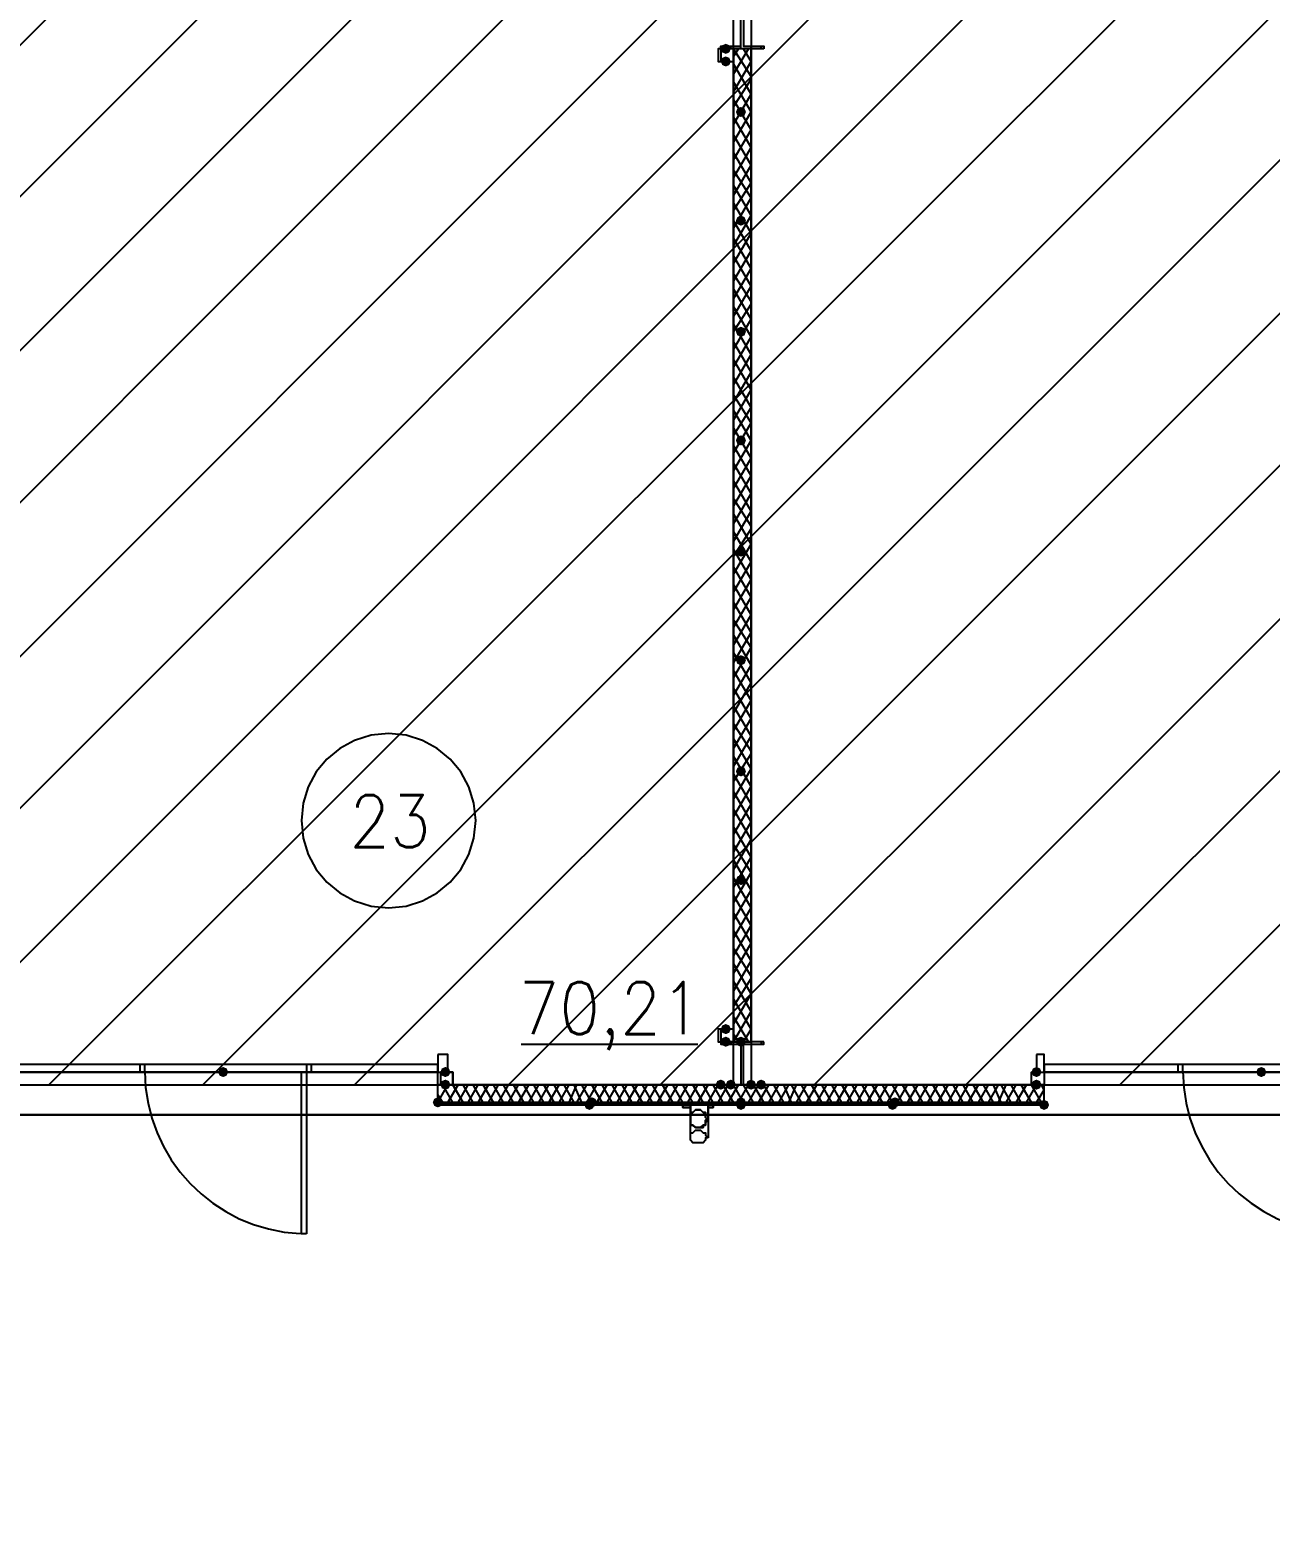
# Model space of a CAD drawing. Header units: millimetres. Extents: x 0 to 420, y 0 to 297.
# Drawn here: x 140.48 to 161.27, y 111.09 to 136.12 of the extents above; entities that cross this region are included whole.
import ezdxf

# ---------------------------------------------------------------- set-up
doc = ezdxf.new("R2010")
doc.units = ezdxf.units.MM
doc.layers.get('0').update_dxf_attribs({"linetype": 'CONTINUOUS'})
doc.styles.get("Standard").update_dxf_attribs({"font": 'STANDARD'})

msp = doc.modelspace()

# ---------------------------------------------------------------- hatches: boundary and pattern name
at = {"true_color": 0x000007}
for points in [[(152.230667, 135.805333), (152.205796, 135.745537), (152.146, 135.720667), (152.086204, 135.745537), (152.061333, 135.805333), (152.086204, 135.865129), (152.146, 135.89), (152.205796, 135.865129)], [(152.230667, 135.593667), (152.205796, 135.533871), (152.146, 135.509), (152.086204, 135.533871), (152.061333, 135.593667), (152.086204, 135.653462), (152.146, 135.678333), (152.205796, 135.653463)], [(152.484667, 134.747), (152.459796, 134.687204), (152.4, 134.662333), (152.340204, 134.687204), (152.315333, 134.747), (152.340204, 134.806796), (152.4, 134.831667), (152.459796, 134.806796)], [(152.484667, 132.926667), (152.459796, 132.866871), (152.4, 132.842), (152.340204, 132.866871), (152.315333, 132.926667), (152.340204, 132.986462), (152.4, 133.011333), (152.459796, 132.986463)], [(152.484667, 131.064), (152.459796, 131.004204), (152.4, 130.979333), (152.340204, 131.004204), (152.315333, 131.064), (152.340204, 131.123796), (152.4, 131.148667), (152.459796, 131.123796)], [(152.484667, 129.243667), (152.459796, 129.183871), (152.4, 129.159), (152.340204, 129.183871), (152.315333, 129.243667), (152.340204, 129.303462), (152.4, 129.328333), (152.459796, 129.303463)], [(152.484667, 127.381), (152.459796, 127.321204), (152.4, 127.296333), (152.340204, 127.321204), (152.315333, 127.381), (152.340204, 127.440796), (152.4, 127.465667), (152.459796, 127.440796)], [(152.484667, 125.560667), (152.459796, 125.500871), (152.4, 125.476), (152.340204, 125.500871), (152.315333, 125.560667), (152.340204, 125.620462), (152.4, 125.645333), (152.459796, 125.620463)], [(152.484667, 123.698), (152.459796, 123.638204), (152.4, 123.613333), (152.340204, 123.638204), (152.315333, 123.698), (152.340204, 123.757796), (152.4, 123.782667), (152.459796, 123.757796)], [(152.484667, 121.877667), (152.459796, 121.817871), (152.4, 121.793), (152.340204, 121.817871), (152.315333, 121.877667), (152.340204, 121.937462), (152.4, 121.962333), (152.459796, 121.937463)], [(152.230667, 119.38), (152.205796, 119.320204), (152.146, 119.295333), (152.086204, 119.320204), (152.061333, 119.38), (152.086204, 119.439796), (152.146, 119.464667), (152.205796, 119.439796)], [(152.230667, 119.168333), (152.205796, 119.108538), (152.146, 119.083667), (152.086204, 119.108538), (152.061333, 119.168333), (152.086204, 119.228129), (152.146, 119.253), (152.205796, 119.228129)], [(152.484667, 119.168333), (152.459796, 119.108538), (152.4, 119.083667), (152.340204, 119.108538), (152.315333, 119.168333), (152.340204, 119.228129), (152.4, 119.253), (152.459796, 119.228129)], [(143.806333, 118.660333), (143.781463, 118.600538), (143.721667, 118.575667), (143.661871, 118.600538), (143.637, 118.660333), (143.661871, 118.720129), (143.721667, 118.745), (143.781462, 118.720129)], [(143.806333, 118.660333), (143.781463, 118.600538), (143.721667, 118.575667), (143.661871, 118.600538), (143.637, 118.660333), (143.661871, 118.720129), (143.721667, 118.745), (143.781462, 118.720129)], [(147.531667, 118.660333), (147.506796, 118.600538), (147.447, 118.575667), (147.387204, 118.600538), (147.362333, 118.660333), (147.387204, 118.720129), (147.447, 118.745), (147.506796, 118.720129)], [(157.437667, 118.660333), (157.412796, 118.600538), (157.353, 118.575667), (157.293204, 118.600538), (157.268333, 118.660333), (157.293204, 118.720129), (157.353, 118.745), (157.412796, 118.720129)], [(161.205333, 118.660333), (161.180462, 118.600538), (161.120667, 118.575667), (161.060871, 118.600538), (161.036, 118.660333), (161.060871, 118.720129), (161.120667, 118.745), (161.180462, 118.720129)], [(161.205333, 118.660333), (161.180462, 118.600538), (161.120667, 118.575667), (161.060871, 118.600538), (161.036, 118.660333), (161.060871, 118.720129), (161.120667, 118.745), (161.180462, 118.720129)], [(147.531667, 118.448667), (147.506796, 118.388871), (147.447, 118.364), (147.387204, 118.388871), (147.362333, 118.448667), (147.387204, 118.508462), (147.447, 118.533333), (147.506796, 118.508463)], [(152.146, 118.448667), (152.121129, 118.388871), (152.061333, 118.364), (152.001538, 118.388871), (151.976667, 118.448667), (152.001537, 118.508462), (152.061333, 118.533333), (152.121129, 118.508463)], [(152.315333, 118.448667), (152.290462, 118.388871), (152.230667, 118.364), (152.170871, 118.388871), (152.146, 118.448667), (152.170871, 118.508462), (152.230667, 118.533333), (152.290462, 118.508463)], [(152.654, 118.448667), (152.629129, 118.388871), (152.569333, 118.364), (152.509538, 118.388871), (152.484667, 118.448667), (152.509537, 118.508462), (152.569333, 118.533333), (152.629129, 118.508463)], [(152.823333, 118.448667), (152.798463, 118.388871), (152.738667, 118.364), (152.678871, 118.388871), (152.654, 118.448667), (152.678871, 118.508462), (152.738667, 118.533333), (152.798462, 118.508463)], [(157.437667, 118.448667), (157.412796, 118.388871), (157.353, 118.364), (157.293204, 118.388871), (157.268333, 118.448667), (157.293204, 118.508462), (157.353, 118.533333), (157.412796, 118.508463)]]:
    msp.add_hatch(color=0, dxfattribs=at).paths.add_polyline_path(points, flags=0)
at = {"true_color": 0x0000fe}
for points in [[(147.404667, 118.152333), (147.379796, 118.092537), (147.32, 118.067667), (147.260204, 118.092537), (147.235333, 118.152333), (147.260204, 118.212129), (147.32, 118.237), (147.379796, 118.212129)], [(149.944667, 118.11), (149.919796, 118.050204), (149.86, 118.025333), (149.800204, 118.050204), (149.775333, 118.11), (149.800204, 118.169796), (149.86, 118.194667), (149.919796, 118.169796)], [(149.987, 118.152333), (149.962129, 118.092537), (149.902333, 118.067667), (149.842538, 118.092537), (149.817667, 118.152333), (149.842537, 118.212129), (149.902333, 118.237), (149.962129, 118.212129)], [(152.484667, 118.152333), (152.459796, 118.092537), (152.4, 118.067667), (152.340204, 118.092537), (152.315333, 118.152333), (152.340204, 118.212129), (152.4, 118.237), (152.459796, 118.212129)], [(152.484667, 118.152333), (152.459796, 118.092537), (152.4, 118.067667), (152.340204, 118.092537), (152.315333, 118.152333), (152.340204, 118.212129), (152.4, 118.237), (152.459796, 118.212129)], [(152.484667, 118.11), (152.459796, 118.050204), (152.4, 118.025333), (152.340204, 118.050204), (152.315333, 118.11), (152.340204, 118.169796), (152.4, 118.194667), (152.459796, 118.169796)], [(152.484667, 118.11), (152.459796, 118.050204), (152.4, 118.025333), (152.340204, 118.050204), (152.315333, 118.11), (152.340204, 118.169796), (152.4, 118.194667), (152.459796, 118.169796)], [(155.024667, 118.11), (154.999796, 118.050204), (154.94, 118.025333), (154.880204, 118.050204), (154.855333, 118.11), (154.880204, 118.169796), (154.94, 118.194667), (154.999796, 118.169796)], [(155.067, 118.152333), (155.042129, 118.092537), (154.982333, 118.067667), (154.922538, 118.092537), (154.897667, 118.152333), (154.922537, 118.212129), (154.982333, 118.237), (155.042129, 118.212129)], [(157.564667, 118.11), (157.539796, 118.050204), (157.48, 118.025333), (157.420204, 118.050204), (157.395333, 118.11), (157.420204, 118.169796), (157.48, 118.194667), (157.539796, 118.169796)]]:
    msp.add_hatch(color=0, dxfattribs=at).paths.add_polyline_path(points, flags=0)
at = {"true_color": 0x000007}
h = msp.add_hatch(color=0, dxfattribs=at)
h.paths.add_polyline_path([(152.4, 118.152333), (147.32, 118.152333), (152.4, 118.11)], flags=0)
h.paths.add_polyline_path([(147.32, 118.152333), (152.4, 118.11), (147.32, 118.11)], flags=0)
h = msp.add_hatch(color=0, dxfattribs=at)
h.paths.add_polyline_path([(157.48, 118.152333), (152.4, 118.152333), (157.48, 118.11)], flags=0)
h.paths.add_polyline_path([(152.4, 118.152333), (157.48, 118.11), (152.4, 118.11)], flags=0)

# ---------------------------------------------------------------- linework, layer by layer
at = {"color": 0, "true_color": 0x000007}
for points in [[(105.156, 117.940667), (390.990667, 117.940667), (390.990667, 235.627333), (105.156, 235.627333)], [(152.273, 118.448667), (152.273, 152.908), (148.59, 152.908), (135.382, 152.908), (135.170333, 152.908), (135.170333, 118.448667)], [(152.781, 152.908), (152.569333, 152.908), (152.569333, 118.448667), (169.672, 118.448667), (169.672, 152.908), (165.946667, 152.908)], [(152.781, 135.805333), (152.061333, 135.805333), (152.061333, 135.847667), (152.4, 135.847667), (152.4, 136.525), (152.061333, 136.525), (152.061333, 136.567333), (152.781, 136.567333), (152.781, 136.525), (152.442333, 136.525), (152.442333, 135.847667), (152.781, 135.847667)], [(152.273, 135.805333), (152.061333, 135.805333), (152.061333, 135.593667), (152.273, 135.593667), (152.273, 135.805333), (152.019, 135.805333), (152.019, 135.593667), (152.273, 135.593667)], [(152.273, 135.805333), (152.273, 119.168333), (152.569333, 119.168333), (152.569333, 135.805333)], [(152.273, 119.38), (152.061333, 119.38), (152.061333, 119.168333), (152.273, 119.168333), (152.273, 119.38), (152.019, 119.38), (152.019, 119.168333), (152.273, 119.168333)], [(147.32, 118.956667), (147.32, 118.660333), (147.489333, 118.660333), (147.489333, 118.956667)], [(152.781, 119.168333), (152.061333, 119.168333), (152.061333, 119.126), (152.4, 119.126), (152.4, 118.448667), (152.061333, 118.448667), (152.781, 118.448667), (152.442333, 118.448667), (152.442333, 119.126), (152.781, 119.126)], [(157.353, 118.956667), (157.353, 118.660333), (157.48, 118.660333), (157.48, 118.956667)], [(140.081, 118.660333), (147.32, 118.660333), (147.32, 118.787333), (140.081, 118.787333)], [(142.324667, 118.660333), (142.409333, 118.660333), (142.409333, 118.787333), (142.324667, 118.787333)], [(145.118667, 118.660333), (145.203333, 118.660333), (145.203333, 118.787333), (145.118667, 118.787333)], [(157.48, 118.660333), (164.719, 118.660333), (164.719, 118.787333), (157.48, 118.787333)], [(159.723667, 118.660333), (159.808333, 118.660333), (159.808333, 118.787333), (159.723667, 118.787333)], [(145.118667, 115.951), (145.034, 115.951), (145.034, 118.660333), (145.118667, 118.660333)], [(147.32, 118.660333), (147.574, 118.660333), (147.574, 118.448667), (147.32, 118.448667)], [(147.362333, 118.660333), (147.362333, 118.448667), (147.574, 118.448667), (147.574, 118.660333)], [(157.268333, 118.660333), (157.48, 118.660333), (157.48, 118.448667), (157.268333, 118.448667), (157.268333, 118.660333), (157.48, 118.660333), (157.48, 118.448667), (157.268333, 118.448667)], [(117.263333, 109.304667), (378.883333, 109.304667), (378.883333, 117.940667), (117.263333, 117.940667)], [(152.4, 118.152333), (147.32, 118.152333), (152.4, 118.11)], [(147.32, 118.152333), (152.4, 118.11), (147.32, 118.11)], [(147.32, 118.11), (152.4, 118.11), (152.4, 118.152333), (147.32, 118.152333)], [(147.32, 118.11), (152.4, 118.11), (152.4, 118.152333), (147.32, 118.152333)], [(151.934333, 118.11), (151.934333, 118.067667), (151.849667, 118.067667), (151.849667, 117.856), (151.807333, 117.813667), (151.807333, 117.771333), (151.765, 117.771333), (151.765, 117.729), (151.722667, 117.729), (151.680333, 117.729), (151.638, 117.729), (151.595667, 117.771333), (151.553333, 117.771333), (151.553333, 117.813667), (151.553333, 117.856), (151.553333, 118.067667), (151.426333, 118.067667), (151.426333, 118.11), (151.553333, 118.11), (151.553333, 117.856), (151.553333, 117.813667), (151.553333, 117.771333), (151.595667, 117.771333), (151.638, 117.729), (151.680333, 117.729), (151.722667, 117.729), (151.765, 117.771333), (151.807333, 117.771333), (151.807333, 117.813667), (151.807333, 117.856), (151.849667, 117.856), (151.849667, 118.11), (151.934333, 118.11), (151.934333, 118.067667), (151.849667, 118.067667), (151.849667, 117.856), (151.807333, 117.813667), (151.807333, 117.771333), (151.765, 117.771333), (151.765, 117.729), (151.722667, 117.729), (151.680333, 117.729), (151.638, 117.729), (151.595667, 117.771333), (151.553333, 117.771333), (151.553333, 117.813667), (151.553333, 117.856), (151.553333, 118.067667), (151.426333, 118.067667), (151.426333, 118.11), (151.553333, 118.11), (151.553333, 117.856), (151.553333, 117.813667), (151.553333, 117.771333), (151.595667, 117.771333), (151.638, 117.729), (151.680333, 117.729), (151.722667, 117.729), (151.765, 117.771333), (151.807333, 117.771333), (151.807333, 117.813667), (151.807333, 117.856), (151.849667, 117.856), (151.849667, 118.11), (151.934333, 118.11), (151.849667, 118.11), (151.849667, 117.856), (151.807333, 117.856), (151.807333, 117.813667), (151.807333, 117.771333), (151.765, 117.771333), (151.722667, 117.729), (151.680333, 117.729), (151.638, 117.729), (151.595667, 117.771333), (151.553333, 117.771333), (151.553333, 117.813667), (151.553333, 117.856), (151.553333, 118.11), (151.426333, 118.11), (151.426333, 118.067667), (151.553333, 118.067667), (151.553333, 117.856), (151.553333, 117.813667), (151.553333, 117.771333), (151.595667, 117.771333), (151.638, 117.729), (151.680333, 117.729), (151.722667, 117.729), (151.765, 117.729), (151.765, 117.771333), (151.807333, 117.771333), (151.807333, 117.813667), (151.849667, 117.856), (151.849667, 118.067667), (151.934333, 118.067667)], [(151.849667, 117.856), (151.807333, 117.898333), (151.807333, 117.940667), (151.807333, 117.983), (151.765, 117.983), (151.722667, 118.025333), (151.680333, 118.025333), (151.638, 118.025333), (151.595667, 117.983), (151.553333, 117.983), (151.553333, 117.940667), (151.553333, 117.898333), (151.553333, 117.856), (151.553333, 117.813667), (151.553333, 117.771333), (151.595667, 117.771333), (151.638, 117.729), (151.680333, 117.729), (151.722667, 117.729), (151.765, 117.771333), (151.807333, 117.771333), (151.807333, 117.813667), (151.807333, 117.856), (151.849667, 117.856), (151.807333, 117.856), (151.807333, 117.813667), (151.807333, 117.771333), (151.765, 117.771333), (151.722667, 117.729), (151.680333, 117.729), (151.638, 117.729), (151.595667, 117.771333), (151.553333, 117.771333), (151.553333, 117.813667), (151.553333, 117.856), (151.553333, 117.898333), (151.553333, 117.940667), (151.553333, 117.983), (151.595667, 117.983), (151.638, 118.025333), (151.680333, 118.025333), (151.722667, 118.025333), (151.765, 117.983), (151.807333, 117.983), (151.807333, 117.940667), (151.807333, 117.898333)], [(151.553333, 117.856), (151.553333, 117.898333), (151.553333, 117.940667), (151.553333, 117.983), (151.595667, 117.983), (151.638, 118.025333), (151.680333, 118.025333), (151.722667, 118.025333), (151.765, 117.983), (151.807333, 117.983), (151.807333, 117.940667), (151.807333, 117.898333), (151.849667, 117.856), (151.807333, 117.856), (151.807333, 117.813667), (151.807333, 117.771333), (151.765, 117.771333), (151.722667, 117.729), (151.680333, 117.729), (151.638, 117.729), (151.595667, 117.771333), (151.553333, 117.771333), (151.553333, 117.813667)], [(157.48, 118.152333), (152.4, 118.152333), (157.48, 118.11)], [(152.4, 118.152333), (157.48, 118.11), (152.4, 118.11)], [(157.48, 118.152333), (152.4, 118.152333), (152.4, 118.11), (157.48, 118.11)], [(157.48, 118.152333), (152.4, 118.152333), (152.4, 118.11), (157.48, 118.11)], [(151.849667, 117.559667), (151.807333, 117.559667), (151.807333, 117.517333), (151.765, 117.475), (151.722667, 117.475), (151.680333, 117.475), (151.638, 117.475), (151.595667, 117.475), (151.553333, 117.517333), (151.553333, 117.559667), (151.553333, 117.602), (151.553333, 117.644333), (151.595667, 117.644333), (151.638, 117.686667), (151.680333, 117.686667), (151.722667, 117.686667), (151.765, 117.644333), (151.807333, 117.644333), (151.807333, 117.602)]]:
    msp.add_lwpolyline(points, close=True, dxfattribs=at)
at = {"color": 0, "true_color": 0x000001}
for points in [[(122.893668, 118.448666), (168.825334, 164.380333)], [(125.433668, 118.448666), (171.365334, 164.380333)], [(128.016001, 118.448666), (173.947668, 164.380333)], [(130.556001, 118.448666), (176.487668, 164.380333)], [(133.138334, 118.448666), (179.070001, 164.380333)], [(135.678334, 118.448666), (181.610001, 164.380333)], [(138.260668, 118.448666), (184.192334, 164.380333)], [(140.800668, 118.448666), (186.774668, 164.380333)], [(143.383001, 118.448666), (189.314668, 164.380333)], [(145.923001, 118.448666), (191.897001, 164.380333)], [(148.505334, 118.448666), (194.437001, 164.380333)], [(151.045334, 118.448666), (197.019334, 164.380333)], [(153.627668, 118.448666), (199.559334, 164.380333)], [(156.167668, 118.448666), (202.141668, 164.380333)], [(158.750001, 118.448666), (204.681668, 164.380333)]]:
    msp.add_lwpolyline(points, dxfattribs=at)
at = {"color": 0, "true_color": 0x000007}
for points in [[(152.4, 135.805333), (152.4, 136.567333)], [(152.061333, 135.805333), (152.061333, 135.847667)], [(152.230667, 135.805333), (152.230667, 135.847667)], [(152.273, 135.678333), (152.357667, 135.805333)], [(152.273, 135.382), (152.527, 135.805333)], [(152.569333, 135.339667), (152.273, 135.805333)], [(152.569333, 135.593667), (152.442333, 135.805333)], [(152.569333, 135.805333), (152.569333, 135.847667)], [(152.738667, 135.805333), (152.738667, 135.847667)], [(152.273, 135.085667), (152.569333, 135.593667)], [(152.569333, 135.043333), (152.273, 135.551333)], [(152.273, 134.831667), (152.569333, 135.297333)], [(152.569333, 134.747), (152.273, 135.255)], [(152.273, 134.535333), (152.569333, 135.043333)], [(152.569333, 134.450667), (152.273, 134.958667)], [(152.273, 134.239), (152.569333, 134.747)], [(152.569333, 134.154333), (152.273, 134.662333)], [(152.273, 133.942667), (152.569333, 134.450667)], [(152.569333, 133.858), (152.273, 134.366)], [(152.273, 133.646333), (152.569333, 134.154333)], [(152.569333, 133.561667), (152.273, 134.069667)], [(152.273, 133.35), (152.569333, 133.858)], [(152.569333, 133.307667), (152.273, 133.773333)], [(152.273, 133.096), (152.569333, 133.561667)], [(152.569333, 133.011333), (152.273, 133.519333)], [(152.273, 132.799667), (152.569333, 133.307667)], [(152.569333, 132.715), (152.273, 133.223)], [(152.273, 132.503333), (152.569333, 133.011333)], [(152.569333, 132.418667), (152.273, 132.926667)], [(152.273, 132.207), (152.569333, 132.715)], [(152.569333, 132.122333), (152.273, 132.630333)], [(152.273, 131.910667), (152.569333, 132.418667)], [(152.569333, 131.826), (152.273, 132.334)], [(152.273, 131.614333), (152.569333, 132.122333)], [(152.569333, 131.572), (152.273, 132.037667)], [(152.273, 131.318), (152.569333, 131.826)], [(152.569333, 131.275667), (152.273, 131.783667)], [(152.273, 131.064), (152.569333, 131.529667)], [(152.569333, 130.979333), (152.273, 131.487333)], [(152.273, 130.767667), (152.569333, 131.275667)], [(152.569333, 130.683), (152.273, 131.191)], [(152.273, 130.471333), (152.569333, 130.979333)], [(152.569333, 130.386667), (152.273, 130.894667)], [(152.273, 130.175), (152.569333, 130.683)], [(152.569333, 130.090333), (152.273, 130.598333)], [(152.273, 129.878667), (152.569333, 130.386667)], [(152.569333, 129.794), (152.273, 130.302)], [(152.273, 129.582333), (152.569333, 130.090333)], [(152.569333, 129.54), (152.273, 130.005667)], [(152.273, 129.328333), (152.569333, 129.794)], [(152.569333, 129.243667), (152.273, 129.751667)], [(152.273, 129.032), (152.569333, 129.54)], [(152.569333, 128.947333), (152.273, 129.455333)], [(152.273, 128.735667), (152.569333, 129.243667)], [(152.569333, 128.651), (152.273, 129.159)], [(152.273, 128.439333), (152.569333, 128.947333)], [(152.569333, 128.354667), (152.273, 128.862667)], [(152.273, 128.143), (152.569333, 128.651)], [(152.569333, 128.058333), (152.273, 128.566333)], [(152.273, 127.846667), (152.569333, 128.354667)], [(152.569333, 127.804333), (152.273, 128.27)], [(152.273, 127.550333), (152.569333, 128.058333)], [(152.569333, 127.508), (152.273, 128.016)], [(152.273, 127.296333), (152.569333, 127.762)], [(152.569333, 127.211667), (152.273, 127.719667)], [(152.273, 127), (152.569333, 127.508)], [(152.569333, 126.915333), (152.273, 127.423333)], [(152.273, 126.703667), (152.569333, 127.211667)], [(152.569333, 126.619), (152.273, 127.127)], [(152.273, 126.407333), (152.569333, 126.915333)], [(152.569333, 126.322667), (152.273, 126.830667)], [(152.273, 126.111), (152.569333, 126.619)], [(152.569333, 126.026333), (152.273, 126.534333)], [(152.273, 125.814667), (152.569333, 126.322667)], [(152.569333, 125.772333), (152.273, 126.238)], [(152.273, 125.518333), (152.569333, 126.026333)], [(152.569333, 125.476), (152.273, 125.984)], [(152.273, 125.264333), (152.569333, 125.772333)], [(152.569333, 125.179667), (152.273, 125.687667)], [(152.273, 124.968), (152.569333, 125.476)], [(152.569333, 124.883333), (152.273, 125.391333)], [(152.273, 124.671667), (152.569333, 125.179667)], [(152.569333, 124.587), (152.273, 125.095)], [(152.273, 124.375333), (152.569333, 124.883333)], [(152.569333, 124.290667), (152.273, 124.798667)], [(152.273, 124.079), (152.569333, 124.587)], [(152.569333, 124.036667), (152.273, 124.502333)], [(147.955, 122.8725), (147.925328, 123.166844), (147.840228, 123.440996), (147.705572, 123.689083), (147.527232, 123.905232), (147.311083, 124.083572), (147.062996, 124.218228), (146.788844, 124.303328), (146.4945, 124.333), (146.200156, 124.303328), (145.926004, 124.218228), (145.677917, 124.083572), (145.461768, 123.905232), (145.283428, 123.689083), (145.148772, 123.440996), (145.063672, 123.166844), (145.034, 122.8725)], [(152.273, 123.782667), (152.569333, 124.290667)], [(152.569333, 123.740333), (152.273, 124.248333)], [(152.273, 123.528667), (152.569333, 123.994333)], [(152.569333, 123.444), (152.273, 123.952)], [(152.273, 123.232333), (152.569333, 123.740333)], [(152.569333, 123.147667), (152.273, 123.655667)], [(152.273, 122.936), (152.569333, 123.444)], [(152.569333, 122.851333), (152.273, 123.359333)], [(152.273, 122.639667), (152.569333, 123.147667)], [(152.569333, 122.555), (152.273, 123.063)], [(145.034, 122.8725), (145.063672, 122.578156), (145.148772, 122.304004), (145.283428, 122.055917), (145.461768, 121.839768), (145.677917, 121.661428), (145.926004, 121.526772), (146.200156, 121.441672), (146.4945, 121.412), (146.788844, 121.441672), (147.062996, 121.526772), (147.311083, 121.661428), (147.527232, 121.839768), (147.705572, 122.055917), (147.840228, 122.304004), (147.925328, 122.578156), (147.955, 122.8725)], [(152.273, 122.343333), (152.569333, 122.851333)], [(152.569333, 122.258667), (152.273, 122.766667)], [(152.273, 122.047), (152.569333, 122.555)], [(152.569333, 122.004667), (152.273, 122.470333)], [(152.273, 121.750667), (152.569333, 122.258667)], [(152.569333, 121.708333), (152.273, 122.216333)], [(152.273, 121.496667), (152.569333, 122.004667)], [(152.569333, 121.412), (152.273, 121.92)], [(152.273, 121.200333), (152.569333, 121.708333)], [(152.569333, 121.115667), (152.273, 121.623667)], [(152.273, 120.904), (152.569333, 121.412)], [(152.569333, 120.819333), (152.273, 121.327333)], [(152.273, 120.607667), (152.569333, 121.115667)], [(152.569333, 120.523), (152.273, 121.031)], [(152.273, 120.311333), (152.569333, 120.819333)], [(152.569333, 120.269), (152.273, 120.734667)], [(152.273, 120.015), (152.569333, 120.523)], [(152.569333, 119.972667), (152.273, 120.480667)], [(152.273, 119.761), (152.569333, 120.226667)], [(152.569333, 119.676333), (152.273, 120.184333)], [(152.273, 119.464667), (152.569333, 119.972667)], [(152.569333, 119.38), (152.273, 119.888)], [(152.273, 119.168333), (152.569333, 119.676333)], [(152.527, 119.168333), (152.273, 119.591667)], [(152.357667, 119.168333), (152.273, 119.295333)], [(152.442333, 119.168333), (152.569333, 119.38)], [(148.717, 119.126), (151.680333, 119.126)], [(152.061333, 119.168333), (152.061333, 119.126)], [(152.230667, 119.168333), (152.230667, 119.126)], [(152.4, 119.168333), (152.4, 118.448667)], [(152.569333, 119.168333), (152.569333, 119.126)], [(152.738667, 119.168333), (152.738667, 119.126)], [(143.721667, 118.660333), (140.081, 118.660333), (140.081, 118.533333)], [(140.081, 118.533333), (140.081, 118.448667), (143.721667, 118.448667)], [(142.409355, 118.671289), (142.423511, 118.401895), (142.463139, 118.13985), (142.527021, 117.886424), (142.613942, 117.642888), (142.722685, 117.410509), (142.852034, 117.19056), (143.000774, 116.98431), (143.167687, 116.793028), (143.351559, 116.617985), (143.551173, 116.46045), (143.765312, 116.321694), (143.992761, 116.202987), (144.232303, 116.105597), (144.482723, 116.030797), (144.742804, 115.979854), (145.011331, 115.95404)], [(147.32, 118.533333), (147.32, 118.660333), (143.721667, 118.660333)], [(143.721667, 118.448667), (147.32, 118.448667), (147.32, 118.533333)], [(147.32, 118.152333), (147.489333, 118.448667)], [(147.32, 118.152333), (147.32, 118.448667)], [(147.32, 118.152333), (147.32, 118.448667)], [(147.574, 118.152333), (147.404667, 118.448667)], [(147.489333, 118.152333), (147.658667, 118.448667)], [(157.353, 118.448667), (147.489333, 118.448667)], [(147.743333, 118.152333), (147.574, 118.448667)], [(147.658667, 118.152333), (147.828, 118.448667)], [(147.912667, 118.152333), (147.743333, 118.448667)], [(147.828, 118.152333), (147.997333, 118.448667)], [(148.082, 118.152333), (147.912667, 118.448667)], [(147.997333, 118.152333), (148.166667, 118.448667)], [(148.251333, 118.152333), (148.082, 118.448667)], [(148.166667, 118.152333), (148.336, 118.448667)], [(148.420667, 118.152333), (148.251333, 118.448667)], [(148.336, 118.152333), (148.505333, 118.448667)], [(148.59, 118.152333), (148.420667, 118.448667)], [(148.505333, 118.152333), (148.674667, 118.448667)], [(148.759333, 118.152333), (148.59, 118.448667)], [(148.674667, 118.152333), (148.844, 118.448667)], [(148.928667, 118.152333), (148.759333, 118.448667)], [(148.844, 118.152333), (149.013333, 118.448667)], [(149.098, 118.152333), (148.928667, 118.448667)], [(149.013333, 118.152333), (149.182667, 118.448667)], [(149.267333, 118.152333), (149.098, 118.448667)], [(149.182667, 118.152333), (149.352, 118.448667)], [(149.436667, 118.152333), (149.267333, 118.448667)], [(149.352, 118.152333), (149.521333, 118.448667)], [(149.606, 118.152333), (149.436667, 118.448667)], [(149.521333, 118.152333), (149.648333, 118.448667)], [(149.733, 118.152333), (149.606, 118.448667)], [(149.648333, 118.152333), (149.817667, 118.448667)], [(149.902333, 118.152333), (149.733, 118.448667)], [(149.817667, 118.152333), (149.987, 118.448667)], [(150.071667, 118.152333), (149.902333, 118.448667)], [(149.987, 118.152333), (150.156333, 118.448667)], [(150.241, 118.152333), (150.071667, 118.448667)], [(150.156333, 118.152333), (150.325667, 118.448667)], [(150.410333, 118.152333), (150.241, 118.448667)], [(150.325667, 118.152333), (150.495, 118.448667)], [(150.579667, 118.152333), (150.410333, 118.448667)], [(150.495, 118.152333), (150.664333, 118.448667)], [(150.749, 118.152333), (150.579667, 118.448667)], [(150.664333, 118.152333), (150.833667, 118.448667)], [(150.918333, 118.152333), (150.749, 118.448667)], [(150.833667, 118.152333), (151.003, 118.448667)], [(151.087667, 118.152333), (150.918333, 118.448667)], [(151.003, 118.152333), (151.172333, 118.448667)], [(151.257, 118.152333), (151.087667, 118.448667)], [(151.172333, 118.152333), (151.341667, 118.448667)], [(151.426333, 118.152333), (151.257, 118.448667)], [(151.341667, 118.152333), (151.511, 118.448667)], [(151.595667, 118.152333), (151.426333, 118.448667)], [(151.511, 118.152333), (151.680333, 118.448667)], [(151.765, 118.152333), (151.595667, 118.448667)], [(151.680333, 118.152333), (151.849667, 118.448667)], [(151.934333, 118.152333), (151.765, 118.448667)], [(151.849667, 118.152333), (152.019, 118.448667)], [(152.103667, 118.152333), (151.934333, 118.448667)], [(152.019, 118.152333), (152.188333, 118.448667)], [(152.273, 118.152333), (152.103667, 118.448667)], [(152.188333, 118.152333), (152.357667, 118.448667)], [(152.442333, 118.152333), (152.273, 118.448667)], [(152.357667, 118.152333), (152.527, 118.448667)], [(152.611667, 118.152333), (152.442333, 118.448667)], [(152.527, 118.152333), (152.696333, 118.448667)], [(152.781, 118.152333), (152.611667, 118.448667)], [(152.696333, 118.152333), (152.865667, 118.448667)], [(152.950333, 118.152333), (152.781, 118.448667)], [(152.865667, 118.152333), (153.035, 118.448667)], [(153.119667, 118.152333), (152.950333, 118.448667)], [(153.035, 118.152333), (153.204333, 118.448667)], [(153.246667, 118.152333), (153.119667, 118.448667)], [(153.204333, 118.152333), (153.331333, 118.448667)], [(153.416, 118.152333), (153.246667, 118.448667)], [(153.331333, 118.152333), (153.500667, 118.448667)], [(153.585333, 118.152333), (153.416, 118.448667)], [(153.500667, 118.152333), (153.67, 118.448667)], [(153.754667, 118.152333), (153.585333, 118.448667)], [(153.67, 118.152333), (153.839333, 118.448667)], [(153.924, 118.152333), (153.754667, 118.448667)], [(153.839333, 118.152333), (154.008667, 118.448667)], [(154.093333, 118.152333), (153.924, 118.448667)], [(154.008667, 118.152333), (154.178, 118.448667)], [(154.262667, 118.152333), (154.093333, 118.448667)], [(154.178, 118.152333), (154.347333, 118.448667)], [(154.432, 118.152333), (154.262667, 118.448667)], [(154.347333, 118.152333), (154.516667, 118.448667)], [(154.601333, 118.152333), (154.432, 118.448667)], [(154.516667, 118.152333), (154.686, 118.448667)], [(154.770667, 118.152333), (154.601333, 118.448667)], [(154.686, 118.152333), (154.855333, 118.448667)], [(154.94, 118.152333), (154.770667, 118.448667)], [(154.855333, 118.152333), (155.024667, 118.448667)], [(155.109333, 118.152333), (154.94, 118.448667)], [(155.024667, 118.152333), (155.194, 118.448667)], [(155.278667, 118.152333), (155.109333, 118.448667)], [(155.194, 118.152333), (155.363333, 118.448667)], [(155.448, 118.152333), (155.278667, 118.448667)], [(155.363333, 118.152333), (155.532667, 118.448667)], [(155.617333, 118.152333), (155.448, 118.448667)], [(155.532667, 118.152333), (155.702, 118.448667)], [(155.786667, 118.152333), (155.617333, 118.448667)], [(155.702, 118.152333), (155.871333, 118.448667)], [(155.956, 118.152333), (155.786667, 118.448667)], [(155.871333, 118.152333), (156.040667, 118.448667)], [(156.125333, 118.152333), (155.956, 118.448667)], [(156.040667, 118.152333), (156.21, 118.448667)], [(156.294667, 118.152333), (156.125333, 118.448667)], [(156.21, 118.152333), (156.379333, 118.448667)], [(156.464, 118.152333), (156.294667, 118.448667)], [(156.379333, 118.152333), (156.548667, 118.448667)], [(156.633333, 118.152333), (156.464, 118.448667)], [(156.548667, 118.152333), (156.718, 118.448667)], [(156.760333, 118.152333), (156.633333, 118.448667)], [(156.718, 118.152333), (156.845, 118.448667)], [(156.929667, 118.152333), (156.760333, 118.448667)], [(156.845, 118.152333), (157.014333, 118.448667)], [(157.099, 118.152333), (156.929667, 118.448667)], [(157.014333, 118.152333), (157.183667, 118.448667)], [(157.268333, 118.152333), (157.099, 118.448667)], [(157.183667, 118.152333), (157.353, 118.448667)], [(157.437667, 118.152333), (157.268333, 118.448667)], [(157.48, 118.364), (157.437667, 118.448667)], [(161.120667, 118.660333), (157.48, 118.660333), (157.48, 118.533333)], [(157.48, 118.533333), (157.48, 118.448667), (161.120667, 118.448667)], [(157.48, 118.152333), (157.48, 118.448667)], [(157.48, 118.152333), (157.48, 118.448667)], [(159.808355, 118.671289), (159.822511, 118.401895), (159.862139, 118.13985), (159.926021, 117.886424), (160.012942, 117.642888), (160.121685, 117.410509), (160.251034, 117.19056), (160.399774, 116.98431), (160.566687, 116.793028), (160.750559, 116.617985), (160.950173, 116.46045), (161.164312, 116.321694), (161.391761, 116.202987), (161.631303, 116.105597), (161.881723, 116.030797), (162.141804, 115.979854), (162.410331, 115.95404)], [(164.719, 118.533333), (164.719, 118.660333), (161.120667, 118.660333)], [(161.120667, 118.448667), (164.719, 118.448667), (164.719, 118.533333)], [(147.404667, 118.152333), (147.32, 118.279333)], [(157.353, 118.152333), (157.48, 118.364)], [(147.32, 118.11), (152.4, 118.11), (147.32, 118.11), (152.4, 118.152333)], [(147.32, 118.152333), (157.48, 118.152333)], [(152.4, 118.152333), (157.48, 118.152333), (152.4, 118.11), (157.48, 118.11)], [(151.553333, 117.559667), (151.553333, 117.856)], [(151.849667, 117.856), (151.849667, 117.559667)]]:
    msp.add_lwpolyline(points, dxfattribs=at)

# ---------------------------------------------------------------- texts
at = {"color": 0, "true_color": 0x000007, "char_height": 0.872032, "attachment_point": 1}
for s, insert, width in [('23', (145.838333, 123.300029), 1.06581688), ('70,21', (148.674663, 120.167369), 2.56764984)]:
    msp.add_mtext(s, dxfattribs=dict(at, insert=insert, width=width))

doc.saveas('drawing.dxf')
